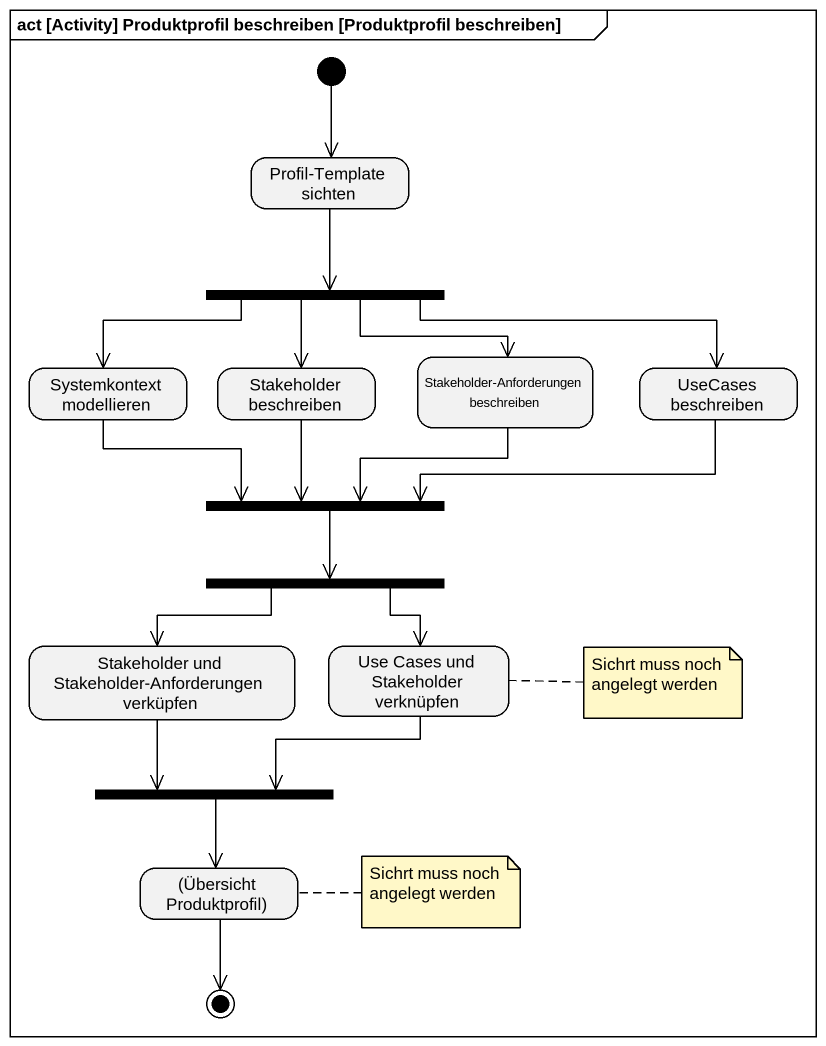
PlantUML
@startuml
mainframe act [Activity] Produktprofil beschreiben [Produktprofil beschreiben]
hide empty description
state "Profil-Template sichten" as Profil_Template_sichten
state fork1 <<fork>>
state "Systemkontext modellieren" as Systemkontext_modellieren
state "Stakeholder beschreiben" as Stakeholder_beschreiben
state "Stakeholder-Anforderungen beschreiben" as Stakeholder_Anforderungen
state "UseCases beschreiben" as UseCases_beschreiben
state fork2 <<join>>
state fork3 <<fork>>
state "Stakeholder und Stakeholder-Anforderungen verküpfen" as Stakeholder_und_Stakeholder
state "Use Cases und Stakeholder verknüpfen" as Use_Cases_und_Stakeholder
state fork4 <<join>>
state "(Übersicht Produktprofil)" as Übersicht_Produktprofil
[*] --> Profil_Template_sichten
Profil_Template_sichten --> fork1
fork1 -left-> Systemkontext_modellieren
fork1 --> Stakeholder_beschreiben
fork1 -right-> Stakeholder_Anforderungen
fork1 -right-> UseCases_beschreiben
Systemkontext_modellieren -right-> fork2
Stakeholder_beschreiben --> fork2
Stakeholder_Anforderungen --> fork2
UseCases_beschreiben -left-> fork2
fork2 --> fork3
fork3 --> Stakeholder_und_Stakeholder
fork3 --> Use_Cases_und_Stakeholder
Stakeholder_und_Stakeholder --> fork4
Use_Cases_und_Stakeholder -left-> fork4
fork4 --> Übersicht_Produktprofil
Übersicht_Produktprofil --> [*]
note right of Use_Cases_und_Stakeholder : Sichrt muss noch angelegt werden
note right of Übersicht_Produktprofil : Sichrt muss noch angelegt werden
@enduml
